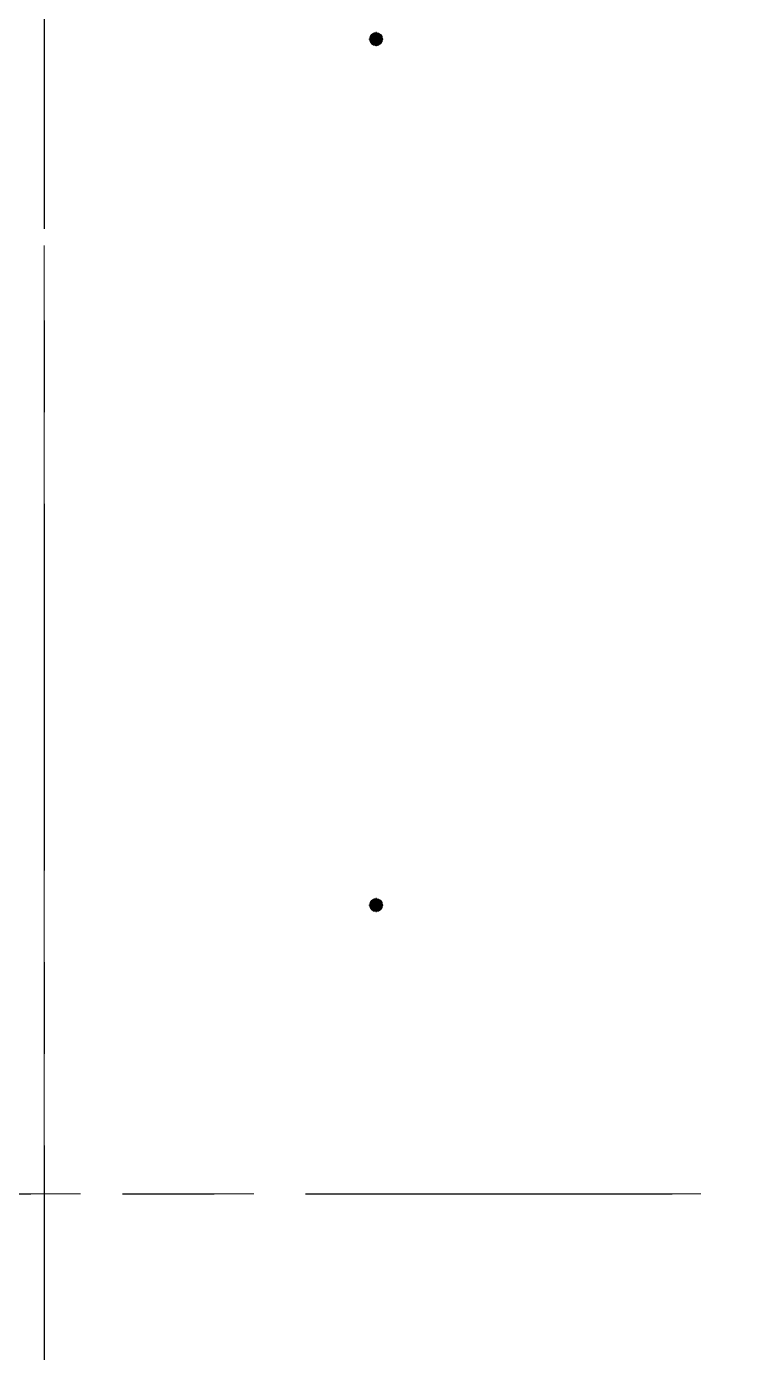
# Model space of a CAD drawing. Header units: millimetres. Extents: x -4000 to 187956, y -58990 to 162485.
# Drawn here: x 60438 to 62930, y 64900 to 69494 of the extents above; entities that cross this region are included whole.
import ezdxf

# ---------------------------------------------------------------- set-up
doc = ezdxf.new("R2010")
doc.units = ezdxf.units.MM
for name, pattern in [('Dash 1_16_', [317.5, 158.75, -158.75]), ('Grid Line', [2222.5, 1270, -317.5, 317.5, -317.5]), ('Grid Line 12_5mm', [2150, 1250, -300, 300, -300])]:
    doc.linetypes.add(name, pattern=pattern)
for name, color, linetype, lineweight in [('F-SPRN', 3, 'Continuous', 9), ('P-PIPE', 3, 'Continuous', 9), ('P-PIPE-CNTR', 3, 'Continuous', 9), ('S-GRID', 1, 'Continuous', 30)]:
    doc.layers.add(name, color=color, linetype=linetype, lineweight=lineweight)

# ---------------------------------------------------------------- blocks, each defined once
blk = doc.blocks.new('CMF2_NHAXUONG_A_rvt-1-0_000')
at = {"layer": 'S-GRID', "linetype": 'Grid Line 12_5mm', "lineweight": 9}
for p, q in [((60500, 161185.2), (60500, -16487.4)), ((-824.3, 65450), (183641.1, 65450))]:
    blk.add_line(p, q, dxfattribs=at)
blk = doc.blocks.new('Sprinkler_Up - DN20-V583-0_000')
at = {"layer": 'F-SPRN', "transparency": 33554534}
for points in [[(13.5, 0), (22.2, 0), (18, 13.1), (6.9, 21.2), (-6.9, 21.2), (-18, 13.1), (-22.2, 0), (-3.9, 0.7), (-2.3, 4), (-1.3, 4), (-0.6, 4), (0.6, 4), (1.5, 4), (1.7, 2.9), (4.6, 0)], [(0, -21.2), (6.9, -21.2), (18, -13.1), (22.2, 0), (3.9, -0.7), (1.7, -2.9), (1.2, -3.5), (0.6, -4), (-0.6, -4), (-1.2, -3.5), (-1.7, -2.9), (-4.6, 0), (-22.2, 0), (-18, -13.1), (-6.9, -21.2)], [(0, -16.7), (4.3, -16.1), (11.8, -11.8), (16.1, -4.3), (16.1, 4.3), (11.8, 11.8), (8.3, 14.4), (0, 16.7), (-4.3, 16.1), (-11.8, 11.8), (-16.1, 4), (-16.1, -4.3), (-11.8, -11.8), (-8.3, -14.4)], [(0, -15.6), (7.8, -13.5), (13.5, -7.8), (15.1, -4), (15.1, 4), (13.5, 7.8), (7.8, 13.5), (0, 15.6), (-7.8, 13.5), (-11, 11), (-15.1, 4), (-15.1, -4), (-11, -11), (-7.8, -13.5)], [(-10.9, -5.5), (-10.9, 5.4), (-14.5, 5.4), (-14.5, -5.5)], [(-7.7, -5.5), (-7.7, 5.4), (-10.9, 5.4), (-10.9, -5.5)], [(0, -5.5), (0, 5.4), (-7.7, 5.4), (-7.7, -5.5)], [(-5.7, 0), (5.7, 0), (2.9, 4.9), (-3.4, 4)], [(-2.9, -4.9), (2.9, -4.9), (5.7, 0), (-5.7, 0)], [(-4.6, 0), (4.6, 0), (-0.7, 4)], [(0, -4.6), (4.6, 0), (-4.6, 0)], [(0, -2.6), (1.3, 0), (-1.8, 0)], [(-1.3, 0), (1.8, 0), (0, 2.6)], [(7.7, -5.5), (7.7, 5.4), (0, 5.4), (0, -5.5)], [(10.9, -5.5), (10.9, 5.4), (7.7, 5.4), (7.7, -5.5)], [(14.5, -5.5), (14.5, 5.4), (10.9, 5.4), (10.9, -5.5)]]:
    blk.add_hatch(color=1, dxfattribs=at).paths.add_polyline_path(points)
at = {"layer": 'F-SPRN', "color": 1}
for p, q in [((-11.5, 5.4), (-14.5, 5.4)), ((-14.5, 5.4), (-11.3, 5.4)), ((-14.5, 5.4), (-14.5, 4)), ((-14.5, 3.3), (-14.5, 0)), ((-11.5, 5.4), (-11.5, 4)), ((-10.9, 1.9), (-10.9, 3.6)), ((-10.8, 5.4), (-8, 5.4)), ((-8.1, 5.4), (-10.8, 5.4)), ((-8.1, 5.4), (-8.1, 4)), ((-8.1, 2.5), (-8.1, 0.7)), ((-7.7, 4), (-7.7, 2.7)), ((-7.7, 4), (-7.7, 2.7)), ((-7.7, 2.1), (-7.7, 0.5)), ((-7.7, 2.1), (-7.7, 0.5)), ((-6.7, 5.4), (-4.7, 5.4)), ((-5.8, 3.8), (-5.8, 2.2)), ((-2.1, 0), (-2.1, 0)), ((-2.1, 0), (-2.1, -0.1)), ((-1.8, 1), (-1.9, 0.9)), ((-1.7, 1.1), (-1.8, 1.1)), ((-1.8, 1.1), (-1.8, 1)), ((-1.6, 1.3), (-1.7, 1.2)), ((-1.7, 1.2), (-1.7, 1.1)), ((-1.5, 1.4), (-1.6, 1.3)), ((-1.6, 1.3), (-1.6, 1.3)), ((-1.3, 1.6), (-1.4, 1.6)), ((-1.2, 1.7), (-1.3, 1.6)), ((-1.2, 1.7), (-1.2, 1.7)), ((-0.8, 1.9), (-0.9, 1.9)), ((-0.5, 2), (-0.6, 2)), ((-0.6, 2), (-0.6, 2)), ((0, 2.1), (-0.1, 2.1)), ((0.1, 2.1), (0, 2.1)), ((0.2, 2.1), (0.1, 2.1)), ((1.9, 0.9), (1.8, 1)), ((1.9, 0.8), (1.9, 0.9)), ((1.9, 0.7), (1.9, 0.8)), ((2, 0.7), (1.9, 0.7)), ((2, 0.6), (2, 0.7)), ((2, 0.5), (2, 0.6)), ((2, 0.4), (2, 0.5)), ((2.1, 0.3), (2, 0.4)), ((2.1, 0.2), (2.1, 0.3)), ((2.1, 0.1), (2.1, 0.2)), ((2.1, 0.2), (2.1, 0.2)), ((2.1, 0), (2.1, 0.1)), ((2.1, 0), (2.1, 0)), ((4.7, 5.4), (6.5, 5.4)), ((7.7, 5.4), (10.8, 5.4)), ((7.7, 5.2), (7.7, 2.7)), ((7.7, 5.2), (7.7, 2.7)), ((7.7, 2.3), (7.7, 0.5)), ((7.7, 2.3), (7.7, 0.5)), ((10.8, 5.4), (8.1, 5.4)), ((8.1, 5.4), (8.1, 4)), ((8.1, 2.5), (8.1, 0.4)), ((10.9, 5.4), (14.5, 5.4)), ((10.9, 3.6), (10.9, 0.2)), ((14.5, 5.4), (11.5, 5.4)), ((11.5, 5.4), (11.5, 4)), ((11.5, 3), (11.5, 0.2)), ((14.5, 5.4), (14.5, 4)), ((14.5, 3.7), (14.5, -5.5)), ((-14.5, -1.3), (-14.5, -3.7)), ((-11.1, -5.5), (-14.5, -5.5)), ((-14.5, -5.5), (-11.5, -5.5)), ((-10.9, -2.6), (-10.9, -1.3)), ((-10.8, -5.5), (-8.1, -5.5)), ((-7.8, -5.5), (-10.8, -5.5)), ((-8.1, -4.2), (-8.1, -5.5)), ((-7.7, -2.7), (-7.7, -4)), ((-7.7, -2.7), (-7.7, -4)), ((-7, -5.5), (-5.8, -5.5)), ((-4.8, -5.5), (-7, -5.5)), ((-5.8, -2.3), (-5.8, -3.8)), ((-2.1, -0.1), (-2.1, -0.2)), ((0, -2.1), (0.1, -2.1)), ((7, -5.5), (4.8, -5.5)), ((5.8, -2.2), (5.8, -3.8)), ((5.8, -5.5), (7, -5.5)), ((7.7, -0.5), (7.7, -2.3)), ((7.7, -0.5), (7.7, -2.3)), ((7.7, -2.7), (7.7, -5.4)), ((7.7, -2.7), (7.7, -5.4)), ((10.8, -5.5), (7.7, -5.5)), ((8.1, -0.4), (8.1, -2.5)), ((8.1, -2.8), (8.1, -5.5)), ((8.1, -5.5), (10.8, -5.5)), ((10.9, -0.2), (10.9, -3.6)), ((14.5, -5.5), (10.9, -5.5)), ((11.5, -0.2), (11.5, -3)), ((11.5, -4), (11.5, -5.5)), ((11.5, -5.5), (14.5, -5.5))]:
    blk.add_line(p, q, dxfattribs=at)
at = {"layer": 'F-SPRN', "color": 1, "flags": 128}
for points in [[(-2, 0.5), (-2, 0.5), (-2, 0.4), (-2.1, 0.3)], [(-2.1, 0.3), (-2.1, 0.2), (-2.1, 0.1), (-2.1, 0)], [(-1.9, 0.8), (-2, 0.7), (-2, 0.6), (-2, 0.5)], [(-1.9, 0.9), (-1.9, 0.8), (-1.9, 0.8)], [(-1.4, 1.6), (-1.4, 1.5), (-1.5, 1.5), (-1.5, 1.4)], [(-1, 1.8), (-1.1, 1.8), (-1.2, 1.7)], [(-0.9, 1.9), (-0.9, 1.9), (-1, 1.8)], [(-0.6, 2), (-0.7, 2), (-0.8, 1.9)], [(-0.3, 2.1), (-0.4, 2), (-0.5, 2)], [(-0.1, 2.1), (-0.1, 2.1), (-0.2, 2.1), (-0.3, 2.1)], [(0.4, 2), (0.3, 2.1), (0.2, 2.1)], [(0.6, 2), (0.5, 2), (0.4, 2), (0.4, 2)], [(0.9, 1.9), (0.8, 1.9), (0.8, 1.9), (0.7, 2), (0.6, 2)], [(1.8, 1), (1.8, 1), (1.8, 1.1), (1.7, 1.2), (1.7, 1.2), (1.6, 1.3), (1.6, 1.4), (1.5, 1.4), (1.4, 1.5), (1.4, 1.5), (1.3, 1.6), (1.3, 1.7), (1.2, 1.7), (1.1, 1.7), (1.1, 1.8), (1, 1.8), (0.9, 1.9)], [(-2.1, -0.2), (-2.1, -0.2), (-2.1, -0.3)], [(-2.1, -0.3), (-2, -0.4), (-2, -0.5), (-2, -0.6), (-2, -0.7), (-1.9, -0.7), (-1.9, -0.8), (-1.9, -0.9), (-1.8, -1), (-1.8, -1), (-1.8, -1.1), (-1.7, -1.2), (-1.7, -1.2), (-1.6, -1.3), (-1.6, -1.4), (-1.5, -1.4), (-1.4, -1.5), (-1.4, -1.5), (-1.3, -1.6), (-1.3, -1.7), (-1.2, -1.7), (-1.1, -1.7), (-1.1, -1.8), (-1, -1.8), (-0.9, -1.9), (-0.8, -1.9), (-0.8, -1.9), (-0.7, -2), (-0.6, -2), (-0.5, -2), (-0.4, -2), (-0.4, -2), (-0.3, -2.1), (-0.2, -2.1), (-0.1, -2.1), (0, -2.1)], [(0.1, -2.1), (0.1, -2.1), (0.2, -2.1), (0.3, -2.1), (0.4, -2), (0.5, -2), (0.6, -2), (0.6, -2), (0.7, -2), (0.8, -1.9), (0.9, -1.9), (0.9, -1.9), (1, -1.8), (1.1, -1.8), (1.2, -1.7), (1.2, -1.7), (1.3, -1.6), (1.4, -1.6), (1.4, -1.5), (1.5, -1.5), (1.5, -1.4), (1.6, -1.3), (1.6, -1.3), (1.7, -1.2), (1.7, -1.1), (1.8, -1.1), (1.8, -1), (1.9, -0.9), (1.9, -0.8), (1.9, -0.8), (2, -0.7), (2, -0.6), (2, -0.5), (2, -0.5), (2, -0.4), (2.1, -0.3), (2.1, -0.2), (2.1, -0.1), (2.1, 0)]]:
    blk.add_lwpolyline(points, dxfattribs=at)
at = {"layer": 'F-SPRN', "color": 1}
for radius, start, end in [(22.2, 360, 180), (21.9, 165.6773, 179.2615), (21.9, 144.7698, 164.8151), (21.9, 126.6942, 143.2701), (16.7, 167.6802, 180), (16.7, 167.6802, 180), (16.7, 165, 166.2392), (16.7, 165, 166.2392), (16.7, 155.3879, 164.9693), (16.7, 155.3879, 164.9693), (15.6, 166.4265, 180), (15.6, 166.4265, 180), (15.6, 150.9409, 165), (15.6, 159.6139, 165.2993), (15.6, 165, 165.2993), (16.7, 136.7213, 149.931), (16.7, 136.7213, 149.931), (15.6, 150.9409, 156.3845), (15.6, 138.4214, 150), (15.6, 138.4214, 150), (21.9, 108.2621, 125.7507), (16.7, 121.4181, 130.5751), (16.7, 121.4181, 130.5751), (15.6, 120.5262, 133.2078), (15.6, 120.5262, 133.2078), (16.7, 106.5995, 120), (16.7, 106.5995, 120), (15.6, 114.4363, 119.9813), (15.6, 114.4363, 119.9813), (21.9, 99.348, 107.901), (4.63, 155.7832, 180), (4.63, 155.7832, 180), (16.7, 96.4143, 105), (16.7, 96.4143, 105), (5.71, 120, 131.9743), (4.63, 109.0192, 138.2703), (4.63, 109.0192, 138.2703), (21.9, 90.145, 98.8503), (15.6, 95.5762, 100.6843), (15.6, 95.5762, 100.6843), (2.56, 109.0192, 168.8278), (2.56, 109.0192, 168.8278), (2.04, 109.0192, 180), (4.63, 90, 102.999), (4.63, 77.001, 102.999), (16.7, 83.0684, 90), (16.7, 83.0684, 90), (4.63, 77.001, 90), (3.81, 57.0577, 90), (2.56, 14.5599, 90), (2.56, 14.5599, 90), (2.04, 10.4703, 90), (21.9, 72.5583, 89.4624), (15.6, 75.573, 80.5892), (15.6, 75.573, 80.5892), (4.63, 17.9592, 54.3832), (4.63, 17.9592, 54.3832), (3.81, 16.1605, 43.8358), (5.71, 48.0257, 60), (15.6, 67.5614, 74.5481), (15.6, 67.5614, 74.5481), (16.7, 60, 75), (16.7, 60, 75), (15.6, 60.0187, 65.5637), (15.6, 60.0187, 65.5637), (21.9, 54.2493, 71.7379), (15.6, 46.7922, 60), (15.6, 46.7922, 60), (16.7, 49.4249, 58.5819), (16.7, 49.4249, 58.5819), (15.6, 30, 41.5786), (15.6, 30, 41.5786), (16.7, 30, 43.2787), (16.7, 30, 43.2787), (21.9, 36.7299, 53.3058), (15.6, 23.6155, 29.5646), (15.6, 15, 29.5646), (15.6, 15, 20.3861), (15.6, 14.7007, 15), (15.6, 14.7007, 15), (16.7, 15, 24.6121), (16.7, 15, 24.6121), (15.6, 360, 13.6618), (15.6, 0, 13.6618), (16.7, 13.7608, 15), (16.7, 13.7608, 15), (16.7, 360, 12.3198), (16.7, 0, 12.3198), (21.9, 15.1849, 35.2302), (21.9, 0.7385, 14.3227), (22.2, 180, 360), (21.9, 180.7385, 194.3227), (21.9, 195.1849, 215.2302), (21.9, 216.7299, 233.3058), (16.7, 180, 192.3198), (16.7, 180, 192.3198), (16.7, 195.0307, 204.6121), (16.7, 195.0307, 204.6121), (15.6, 181.9082, 193.6618), (15.6, 181.9082, 193.6618), (15.6, 197.3339, 209.5646), (15.6, 197.3339, 209.5646), (16.7, 210.069, 223.2787), (16.7, 210.069, 223.2787), (15.6, 212.5472, 221.5786), (15.6, 212.5472, 221.5786), (21.9, 234.2493, 251.7379), (16.7, 229.4249, 238.5819), (16.7, 229.4249, 238.5819), (15.6, 233.795, 240), (15.6, 233.795, 240), (16.7, 240, 255), (16.7, 240, 255), (15.6, 240.0187, 254.5481), (15.6, 240.0187, 254.5481), (21.9, 252.5583, 269.4624), (4.63, 197.9592, 0), (4.63, 197.9592, 270), (15.6, 255, 267.64), (15.6, 255, 267.64), (3.81, 196.1605, 270), (2.56, 191.1677, 0), (2.56, 191.1677, 360), (2.04, 190.4703, 0), (16.7, 263.0684, 270), (16.7, 263.0684, 270), (4.63, 270, 360), (3.81, 270, 360), (21.9, 270.145, 278.8503), (15.6, 275.5762, 280.6843), (15.6, 275.5762, 280.6843), (16.7, 276.4143, 285), (16.7, 276.4143, 285), (21.9, 279.348, 287.901), (16.7, 286.5995, 300), (16.7, 286.5995, 300), (15.6, 294.4363, 299.9813), (15.6, 294.4363, 299.9813), (21.9, 288.2621, 305.7507), (15.6, 300, 313.2078), (15.6, 300, 313.2078), (16.7, 301.4181, 310.5751), (16.7, 301.4181, 310.5751), (15.6, 318.4214, 330), (15.6, 318.4214, 330), (16.7, 316.7213, 330), (16.7, 316.7213, 330), (21.9, 306.6942, 323.2701), (15.6, 330.4354, 345), (15.6, 330.4354, 336.3845), (15.6, 339.6139, 345), (15.6, 346.3382, 360), (15.6, 346.3382, 360), (16.7, 335.3879, 345), (16.7, 335.3879, 345), (16.7, 347.6802, 360), (16.7, 347.6802, 360), (21.9, 324.7698, 344.8151), (21.9, 345.6773, 359.2615)]:
    blk.add_arc((0, 0), radius, start, end, dxfattribs=at)
blk = doc.blocks.new('Sprinkler_Up - DN20-V584-0_000')
at = {"layer": 'F-SPRN', "transparency": 33554534}
for points in [[(-13.5, 0), (-3.9, 0.7), (-1.7, 2.9), (-1.2, 3.5), (-0.6, 4), (0.6, 4), (1.2, 3.5), (1.7, 2.9), (4.6, 0), (22.2, 0), (18, 13.1), (6.9, 21.2), (-6.9, 21.2), (-18, 13.1), (-22.2, 0)], [(0, -21.2), (6.9, -21.2), (18, -13.1), (22.2, 0), (3.9, -0.7), (1.7, -2.9), (1.2, -3.5), (0.6, -4), (-0.6, -4), (-1.2, -3.5), (-1.7, -2.9), (-4.6, 0), (-22.2, 0), (-18, -13.1), (-6.9, -21.2)], [(0, -16.7), (4.3, -16.1), (11.8, -11.8), (16.1, -4.3), (16.1, 4.3), (11.8, 11.8), (8.3, 14.4), (0, 16.7), (-4.3, 16.1), (-11.8, 11.8), (-16.1, 4.3), (-16.1, -4.3), (-11.8, -11.8), (-8.3, -14.4)], [(0, -15.6), (7.8, -13.5), (13.5, -7.8), (15.1, -4), (15.1, 4), (13.5, 7.8), (7.8, 13.5), (0, 15.6), (-7.8, 13.5), (-11, 11), (-15.1, 4), (-15.1, -4), (-11, -11), (-7.8, -13.5)], [(-10.9, -5.5), (-10.9, 5.4), (-14.5, 5.4), (-14.5, -5.5)], [(-7.7, -5.5), (-7.7, 5.4), (-10.9, 5.4), (-10.9, -5.5)], [(0, -5.5), (0, 5.4), (-7.7, 5.4), (-7.7, -5.5)], [(0, 0), (5.7, 0), (2.9, 4.9), (-2.9, 4.9), (-5.7, 0)], [(2.9, -4.9), (5.7, 0), (-5.7, 0), (-2.9, -4.9)], [(0, 0), (4.6, 0), (0, 4.6), (-4.6, 0)], [(0, -4.6), (4.6, 0), (-4.6, 0)], [(0, -2.6), (1.3, 0), (-1.8, 0)], [(-1.3, 0), (1.8, 0), (0, 2.6)], [(7.7, -5.5), (7.7, 5.4), (0, 5.4), (0, -5.5)], [(10.9, -5.5), (10.9, 5.4), (7.7, 5.4), (7.7, -5.5)], [(14.5, -5.5), (14.5, 5.4), (10.9, 5.4), (10.9, -5.5)]]:
    blk.add_hatch(color=1, dxfattribs=at).paths.add_polyline_path(points)
at = {"layer": 'F-SPRN', "color": 1}
for p, q in [((-11.5, 5.4), (-14.5, 5.4)), ((-14.5, 5.4), (-11.3, 5.4)), ((-14.5, 5.4), (-14.5, 3.7)), ((-14.5, 3.3), (-14.5, 0)), ((-11.5, 5.4), (-11.5, 4)), ((-10.9, 1.9), (-10.9, 3.6)), ((-10.8, 5.4), (-8, 5.4)), ((-8.1, 5.4), (-10.8, 5.4)), ((-8.1, 5.4), (-8.1, 2.8)), ((-8.1, 2.5), (-8.1, 0.7)), ((-7.7, 4.8), (-7.7, 2.7)), ((-7.7, 4.8), (-7.7, 2.7)), ((-7.7, 2.1), (-7.7, 0.5)), ((-7.7, 2.1), (-7.7, 0.5)), ((-6.7, 5.4), (-4.7, 5.4)), ((-5.8, 3.8), (-5.8, 2.2)), ((-2.1, 0.1), (-2.1, 0)), ((-2.1, 0), (-2.1, 0)), ((-2.1, 0), (-2.1, -0.1)), ((-1.9, 0.8), (-1.9, 0.8)), ((0, 2.1), (-0.1, 2.1)), ((-0.1, 2.1), (-0.1, 2.1)), ((0.4, 2), (0.3, 2.1)), ((1.8, 1.1), (1.7, 1.2)), ((1.8, 1), (1.8, 1.1)), ((1.9, 0.9), (1.8, 1)), ((1.8, 1), (1.8, 1)), ((1.9, 0.8), (1.9, 0.9)), ((1.9, 0.7), (1.9, 0.8)), ((2.1, 0), (2.1, 0.1)), ((2.1, 0), (2.1, 0)), ((4.7, 5.4), (6.5, 5.4)), ((7.7, 5.4), (10.8, 5.4)), ((7.7, 5.2), (7.7, 2.7)), ((7.7, 5.2), (7.7, 2.7)), ((7.7, 2.3), (7.7, 0.5)), ((7.7, 2.3), (7.7, 0.5)), ((10.8, 5.4), (8.1, 5.4)), ((8.1, 5.4), (8.1, 2.8)), ((8.1, 2.5), (8.1, 0.4)), ((10.9, 5.4), (14.5, 5.4)), ((10.9, 3.6), (10.9, 0.2)), ((14.5, 5.4), (11.5, 5.4)), ((11.5, 5.4), (11.5, 4)), ((11.5, 3), (11.5, 0.2)), ((14.5, 5.4), (14.5, -5.5)), ((-14.5, -1.3), (-14.5, -3.7)), ((-11.1, -5.5), (-14.5, -5.5)), ((-14.5, -5.5), (-11.5, -5.5)), ((-10.9, -2.6), (-10.9, -1.3)), ((-10.8, -5.5), (-8.1, -5.5)), ((-7.8, -5.5), (-10.8, -5.5)), ((-8.1, -4.2), (-8.1, -5.5)), ((-7.7, -2.7), (-7.7, -4)), ((-7.7, -2.7), (-7.7, -4)), ((-7, -5.5), (-5.8, -5.5)), ((-4.8, -5.5), (-7, -5.5)), ((-5.8, -2.3), (-5.8, -3.8)), ((-2.1, -0.1), (-2.1, -0.2)), ((0, -2.1), (0.1, -2.1)), ((7, -5.5), (4.8, -5.5)), ((5.8, -2.2), (5.8, -3.8)), ((5.8, -5.5), (7, -5.5)), ((7.7, -0.5), (7.7, -2.3)), ((7.7, -0.5), (7.7, -2.3)), ((7.7, -2.7), (7.7, -5.4)), ((7.7, -2.7), (7.7, -5.4)), ((10.8, -5.5), (7.7, -5.5)), ((8.1, -0.4), (8.1, -2.5)), ((8.1, -2.8), (8.1, -5.5)), ((8.1, -5.5), (10.8, -5.5)), ((10.9, -0.2), (10.9, -3.6)), ((14.5, -5.5), (10.9, -5.5)), ((11.5, -0.2), (11.5, -3)), ((11.5, -4), (11.5, -5.5)), ((11.5, -5.5), (14.5, -5.5))]:
    blk.add_line(p, q, dxfattribs=at)
at = {"layer": 'F-SPRN', "color": 1, "flags": 128}
for points in [[(-1.9, 0.8), (-2, 0.7), (-2, 0.6), (-2, 0.5), (-2, 0.5), (-2, 0.4), (-2.1, 0.3), (-2.1, 0.2), (-2.1, 0.1)], [(-1.7, 1.1), (-1.8, 1.1), (-1.8, 1), (-1.9, 0.9), (-1.9, 0.8)], [(-1.6, 1.3), (-1.6, 1.3), (-1.7, 1.2), (-1.7, 1.1)], [(-1.4, 1.6), (-1.4, 1.5), (-1.5, 1.5), (-1.5, 1.4), (-1.6, 1.3)], [(-0.6, 2), (-0.7, 2), (-0.8, 1.9), (-0.9, 1.9), (-0.9, 1.9), (-1, 1.8), (-1.1, 1.8), (-1.2, 1.7), (-1.2, 1.7), (-1.3, 1.6), (-1.4, 1.6)], [(-0.5, 2), (-0.6, 2), (-0.6, 2)], [(-0.1, 2.1), (-0.2, 2.1), (-0.3, 2.1), (-0.4, 2), (-0.5, 2)], [(0.3, 2.1), (0.2, 2.1), (0.1, 2.1), (0, 2.1)], [(0.7, 2), (0.6, 2), (0.5, 2), (0.4, 2), (0.4, 2)], [(0.8, 1.9), (0.8, 1.9), (0.7, 2)], [(1.6, 1.3), (1.6, 1.4), (1.5, 1.4), (1.4, 1.5), (1.4, 1.5), (1.3, 1.6), (1.3, 1.7), (1.2, 1.7), (1.1, 1.7), (1.1, 1.8), (1, 1.8), (0.9, 1.9), (0.8, 1.9)], [(1.7, 1.2), (1.7, 1.2), (1.6, 1.3)], [(2.1, 0.1), (2.1, 0.2), (2.1, 0.2), (2.1, 0.3), (2, 0.4), (2, 0.5), (2, 0.6), (2, 0.7), (1.9, 0.7)], [(-2.1, -0.2), (-2.1, -0.2), (-2.1, -0.3)], [(-2.1, -0.3), (-2, -0.4), (-2, -0.5), (-2, -0.6), (-2, -0.7), (-1.9, -0.7), (-1.9, -0.8), (-1.9, -0.9), (-1.8, -1), (-1.8, -1), (-1.8, -1.1), (-1.7, -1.2), (-1.7, -1.2), (-1.6, -1.3), (-1.6, -1.4), (-1.5, -1.4), (-1.4, -1.5), (-1.4, -1.5), (-1.3, -1.6), (-1.3, -1.7), (-1.2, -1.7), (-1.1, -1.7), (-1.1, -1.8), (-1, -1.8), (-0.9, -1.9), (-0.8, -1.9), (-0.8, -1.9), (-0.7, -2), (-0.6, -2), (-0.5, -2), (-0.4, -2), (-0.4, -2), (-0.3, -2.1), (-0.2, -2.1), (-0.1, -2.1), (0, -2.1)], [(0.1, -2.1), (0.1, -2.1), (0.2, -2.1), (0.3, -2.1), (0.4, -2), (0.5, -2), (0.6, -2), (0.6, -2), (0.7, -2), (0.8, -1.9), (0.9, -1.9), (0.9, -1.9), (1, -1.8), (1.1, -1.8), (1.2, -1.7), (1.2, -1.7), (1.3, -1.6), (1.4, -1.6), (1.4, -1.5), (1.5, -1.5), (1.5, -1.4), (1.6, -1.3), (1.6, -1.3), (1.7, -1.2), (1.7, -1.1), (1.8, -1.1), (1.8, -1), (1.9, -0.9), (1.9, -0.8), (1.9, -0.8), (2, -0.7), (2, -0.6), (2, -0.5), (2, -0.5), (2, -0.4), (2.1, -0.3), (2.1, -0.2), (2.1, -0.1), (2.1, 0)]]:
    blk.add_lwpolyline(points, dxfattribs=at)
at = {"layer": 'F-SPRN', "color": 1}
for radius, start, end in [(22.2, 360, 180), (21.9, 165.6773, 179.2615), (21.9, 144.7698, 164.8151), (21.9, 126.6942, 143.2701), (16.7, 167.6802, 180), (16.7, 167.6802, 180), (16.7, 155.3879, 164.9693), (16.7, 155.3879, 164.9693), (15.6, 166.4265, 180), (15.6, 166.4265, 180), (15.6, 150.9409, 165), (15.6, 159.6139, 165), (16.7, 136.7213, 149.931), (16.7, 136.7213, 149.931), (15.6, 150.9409, 156.3845), (15.6, 138.4214, 150), (15.6, 138.4214, 150), (21.9, 108.2621, 125.7507), (16.7, 121.4181, 130.5751), (16.7, 121.4181, 130.5751), (15.6, 120.5262, 133.2078), (15.6, 120.5262, 133.2078), (16.7, 106.5995, 120), (16.7, 106.5995, 120), (15.6, 114.4363, 119.9813), (15.6, 114.4363, 119.9813), (21.9, 99.348, 107.901), (4.63, 155.7832, 180), (4.63, 155.7832, 180), (16.7, 96.4143, 105), (16.7, 96.4143, 105), (4.63, 109.0192, 138.2703), (4.63, 109.0192, 138.2703), (21.9, 90.145, 98.8503), (15.6, 95.5762, 100.6843), (15.6, 95.5762, 100.6843), (2.56, 109.0192, 168.8278), (2.56, 109.0192, 168.8278), (2.04, 109.0192, 180), (16.7, 83.0684, 90), (16.7, 83.0684, 90), (4.63, 17.9592, 90), (4.63, 17.9592, 90), (3.81, 57.0577, 90), (2.56, 14.5599, 90), (2.56, 14.5599, 90), (2.04, 10.4703, 90), (21.9, 72.5583, 89.4624), (15.6, 75.573, 80.5892), (15.6, 75.573, 80.5892), (3.81, 16.1605, 43.8358), (15.6, 67.5614, 74.5481), (15.6, 67.5614, 74.5481), (16.7, 60, 75), (16.7, 60, 75), (15.6, 60.0187, 65.5637), (15.6, 60.0187, 65.5637), (21.9, 54.2493, 71.7379), (15.6, 46.7922, 60), (15.6, 46.7922, 60), (16.7, 49.4249, 58.5819), (16.7, 49.4249, 58.5819), (15.6, 30, 41.5786), (15.6, 30, 41.5786), (16.7, 30, 43.2787), (16.7, 30, 43.2787), (21.9, 36.7299, 53.3058), (15.6, 23.6155, 29.5646), (15.6, 15, 29.5646), (15.6, 15, 20.3861), (16.7, 15, 24.6121), (16.7, 15, 24.6121), (15.6, 360, 13.6618), (15.6, 0, 13.6618), (16.7, 360, 12.3198), (16.7, 0, 12.3198), (21.9, 15.1849, 35.2302), (21.9, 0.7385, 14.3227), (22.2, 180, 360), (21.9, 180.7385, 194.3227), (21.9, 195.1849, 215.2302), (21.9, 216.7299, 233.3058), (16.7, 180, 192.3198), (16.7, 180, 192.3198), (16.7, 195.0307, 204.6121), (16.7, 195.0307, 204.6121), (15.6, 181.9082, 193.6618), (15.6, 181.9082, 193.6618), (15.6, 197.3339, 209.5646), (15.6, 197.3339, 209.5646), (16.7, 210.069, 223.2787), (16.7, 210.069, 223.2787), (15.6, 212.5472, 221.5786), (15.6, 212.5472, 221.5786), (21.9, 234.2493, 251.7379), (16.7, 229.4249, 238.5819), (16.7, 229.4249, 238.5819), (15.6, 233.795, 240), (15.6, 233.795, 240), (16.7, 240, 255), (16.7, 240, 255), (15.6, 240.0187, 254.5481), (15.6, 240.0187, 254.5481), (21.9, 252.5583, 269.4624), (4.63, 197.9592, 0), (4.63, 197.9592, 270), (15.6, 255, 267.64), (15.6, 255, 267.64), (3.81, 196.1605, 360), (2.56, 191.1677, 0), (2.56, 191.1677, 360), (2.04, 190.4703, 0), (16.7, 263.0684, 270), (16.7, 263.0684, 270), (4.63, 270, 360), (21.9, 270.145, 278.8503), (15.6, 275.5762, 280.6843), (15.6, 275.5762, 280.6843), (16.7, 276.4143, 285), (16.7, 276.4143, 285), (21.9, 279.348, 287.901), (16.7, 286.5995, 300), (16.7, 286.5995, 300), (15.6, 294.4363, 299.9813), (15.6, 294.4363, 299.9813), (21.9, 288.2621, 305.7507), (15.6, 300, 313.2078), (15.6, 300, 313.2078), (16.7, 301.4181, 310.5751), (16.7, 301.4181, 310.5751), (15.6, 318.4214, 330), (15.6, 318.4214, 330), (16.7, 316.7213, 330), (16.7, 316.7213, 330), (21.9, 306.6942, 323.2701), (15.6, 330.4354, 345), (15.6, 330.4354, 336.3845), (15.6, 339.6139, 345), (15.6, 346.3382, 360), (15.6, 346.3382, 360), (16.7, 335.3879, 345), (16.7, 335.3879, 345), (16.7, 347.6802, 360), (16.7, 347.6802, 360), (21.9, 324.7698, 344.8151), (21.9, 345.6773, 359.2615)]:
    blk.add_arc((0, 0), radius, start, end, dxfattribs=at)
blk = doc.blocks.new('Steel_Transition_Threaded_HoaPhat - Standard-V861-0_000')
at = {"layer": 'P-PIPE', "lineweight": 13, "transparency": 33554534}
h = blk.add_hatch(color=1, dxfattribs=at)
h.paths.add_polyline_path([(49550, 66427.6), (49555.8, 66428.4), (49561.3, 66430.6), (49565.9, 66434.2), (49569.5, 66438.8), (49571.7, 66444.3), (49572, 66454), (49571.7, 66455.9), (49569.5, 66461.3), (49565.9, 66466), (49561.3, 66469.6), (49555.8, 66471.8), (49550, 66472.6), (49544.2, 66471.8), (49538.8, 66469.6), (49534.1, 66466), (49530.5, 66461.3), (49528, 66454), (49527.5, 66450.1), (49528.3, 66444.3), (49530.5, 66438.8), (49534.1, 66434.2), (49538.8, 66430.6), (49544.2, 66428.4)])
h.paths.add_polyline_path([(49550, 66430), (49544.8, 66430.7), (49540, 66432.7), (49535.8, 66435.9), (49532.6, 66440), (49530.6, 66444.9), (49530.4, 66454), (49530.6, 66455.3), (49532.6, 66460.1), (49535.8, 66464.3), (49540, 66467.5), (49544.8, 66469.5), (49550, 66470.2), (49555.2, 66469.5), (49560.1, 66467.5), (49564.2, 66464.3), (49567.4, 66460.1), (49569.6, 66454), (49570.1, 66450.1), (49569.4, 66444.9), (49567.4, 66440), (49564.2, 66435.9), (49560.1, 66432.7), (49555.2, 66430.7)])
for points in [[(49529.9, 66450.1), (49533.6, 66450.1), (49535.8, 66458.3), (49541.8, 66464.3), (49550, 66466.5), (49558.2, 66464.3), (49564.2, 66458.3), (49566.4, 66450.1), (49570.1, 66450.1), (49569.4, 66455.3), (49567.4, 66460.1), (49564.2, 66464.3), (49560.1, 66467.5), (49555.2, 66469.5), (49550, 66470.2), (49544.8, 66469.5), (49540, 66467.5), (49535.8, 66464.3), (49532.6, 66460.1), (49530.4, 66454)], [(49550, 66430), (49555.2, 66430.7), (49560.1, 66432.7), (49564.2, 66435.9), (49567.4, 66440), (49569.4, 66444.9), (49570.1, 66450.1), (49566.4, 66450.1), (49564.2, 66441.9), (49558.2, 66435.9), (49550, 66433.7), (49541.8, 66435.9), (49535.8, 66441.9), (49533.6, 66450.1), (49529.9, 66450.1), (49530.6, 66444.9), (49532.6, 66440), (49535.8, 66435.9), (49540, 66432.7), (49544.8, 66430.7)], [(49550, 66431.6), (49554.8, 66432.2), (49559.3, 66434.1), (49563.1, 66437), (49566, 66440.8), (49567.9, 66445.3), (49568, 66454), (49567.9, 66454.9), (49566, 66459.3), (49563.1, 66463.2), (49559.3, 66466.1), (49554.8, 66468), (49550, 66468.6), (49545.2, 66468), (49540.8, 66466.1), (49536.9, 66463.2), (49534, 66459.3), (49532, 66454), (49531.5, 66450.1), (49532.1, 66445.3), (49534, 66440.8), (49536.9, 66437), (49540.8, 66434.1), (49545.2, 66432.2)]]:
    blk.add_hatch(color=1, dxfattribs=at).paths.add_polyline_path(points)
at = {"layer": 'P-PIPE', "color": 20, "lineweight": 13}
for radius, start, end in [(22.5, 0, 180), (22.5, 0, 180), (20.1, 100.9975, 105), (20.1, 90.5246, 98.5089), (20.1, 75.0607, 87.9279), (20.1, 54.9957, 75), (22.5, 180, 0), (22.5, 180, 0), (20.1, 168.5883, 180), (20.1, 180, 193.9501), (20.1, 150, 162.7449), (20.1, 197.2551, 210), (18.5, 167.6014, 180), (18.5, 167.6014, 180), (18.5, 180, 193.4061), (18.5, 180, 193.4061), (18.5, 165, 167.6014), (18.5, 165, 167.6014), (18.5, 157.6232, 165), (18.5, 157.6232, 165), (18.5, 195, 202.3768), (18.5, 195, 202.3768), (20.1, 128.8856, 148.1553), (20.1, 211.8447, 231.1144), (16.4, 180.8106, 191.4533), (16.4, 168.5467, 175.1607), (18.5, 136.4297, 150), (18.5, 136.4297, 150), (18.5, 210, 223.5703), (18.5, 210, 223.5703), (16.4, 165, 166.0137), (16.4, 158.0319, 163.506), (16.4, 141.9681, 150), (16.4, 210.6635, 218.0319), (18.5, 123.4976, 133.2041), (18.5, 123.4976, 133.2041), (18.5, 226.7959, 236.5024), (18.5, 226.7959, 236.5024), (20.1, 109.6859, 125.0043), (20.1, 234.9957, 255), (16.4, 230.4733, 236.6389), (16.4, 121.0738, 126.4537), (18.5, 106.819, 120), (18.5, 106.819, 120), (18.5, 240, 255), (18.5, 240, 255), (16.4, 113.4045, 120), (16.4, 240, 246.5955), (16.4, 246.9681, 255), (16.4, 107.4657, 111.9681), (20.1, 255.0607, 267.9279), (18.5, 91.4353, 103.2046), (18.5, 91.4353, 103.2046), (16.4, 96.2132, 104.6042), (18.5, 258.0986, 270), (18.5, 258.0986, 270), (16.4, 264.1652, 268.506), (18.5, 78.0986, 90), (18.5, 78.0986, 90), (20.1, 270.5246, 278.5089), (18.5, 271.4353, 283.2046), (18.5, 271.4353, 283.2046), (16.4, 276.4537, 283.9063), (20.1, 280.9975, 285), (16.4, 66.9681, 75), (18.5, 60, 75), (18.5, 60, 75), (16.4, 287.4657, 291.9681), (18.5, 286.819, 300), (18.5, 286.819, 300), (16.4, 293.4045, 300), (20.1, 289.6859, 305.0043), (18.5, 46.7959, 56.5024), (18.5, 46.7959, 56.5024), (18.5, 303.4976, 313.2041), (18.5, 303.4976, 313.2041), (20.1, 31.8447, 51.1144), (20.1, 308.8856, 328.1553), (16.4, 30, 38.0319), (18.5, 30, 43.5703), (18.5, 30, 43.5703), (18.5, 316.4297, 330), (18.5, 316.4297, 330), (16.4, 338.0319, 342.8691), (16.4, 13.9863, 15), (16.4, 0, 8.0319), (16.4, 351.9681, 0), (18.5, 15, 22.3768), (18.5, 15, 22.3768), (18.5, 337.6232, 345), (18.5, 337.6232, 345), (20.1, 17.2551, 30), (20.1, 330, 342.7449), (18.5, 12.3986, 15), (18.5, 12.3986, 15), (18.5, 346.5939, 0), (18.5, 346.5939, 0), (18.5, 0, 12.3986), (18.5, 0, 12.3986), (20.1, 346.0499, 0), (20.1, 0, 11.4117)]:
    blk.add_arc((49550, 66450.1), radius, start, end, dxfattribs=at)
blk = doc.blocks.new('Steel_Transition_Threaded_HoaPhat - Standard-V858-0_000')
at = {"layer": 'P-PIPE', "lineweight": 13, "transparency": 33554534}
h = blk.add_hatch(color=1, dxfattribs=at)
h.paths.add_polyline_path([(49550, 126427.6), (49555.8, 126428.4), (49561.3, 126430.6), (49565.9, 126434.2), (49569.5, 126438.8), (49571.7, 126444.3), (49572.5, 126450.1), (49571.7, 126455.9), (49569.5, 126461.3), (49565.9, 126466), (49561.3, 126469.6), (49555.8, 126471.8), (49550, 126472.6), (49544.2, 126471.8), (49538.8, 126469.6), (49534.1, 126466), (49530.5, 126461.3), (49528.3, 126455.9), (49527.5, 126450.1), (49528.3, 126444.3), (49530.5, 126438.8), (49534.1, 126434.2), (49538.8, 126430.6), (49544.2, 126428.4)])
h.paths.add_polyline_path([(49550, 126430), (49544.8, 126430.7), (49540, 126432.7), (49535.8, 126435.9), (49532.6, 126440), (49530.6, 126444.9), (49529.9, 126450.1), (49530.6, 126455.3), (49532.6, 126460.1), (49535.8, 126464.3), (49540, 126467.5), (49544.8, 126469.5), (49550, 126470.2), (49555.2, 126469.5), (49560.1, 126467.5), (49564.2, 126464.3), (49567.4, 126460.1), (49569.4, 126455.3), (49570.1, 126450.1), (49569.4, 126444.9), (49567.4, 126440), (49564.2, 126435.9), (49560.1, 126432.7), (49555.2, 126430.7)])
for points in [[(49529.9, 126450.1), (49533.6, 126450.1), (49535.8, 126458.3), (49541.8, 126464.3), (49550, 126466.5), (49558.2, 126464.3), (49564.2, 126458.3), (49566.4, 126450.1), (49570.1, 126450.1), (49569.4, 126455.3), (49567.4, 126460.1), (49564.2, 126464.3), (49560.1, 126467.5), (49555.2, 126469.5), (49550, 126470.2), (49544.8, 126469.5), (49540, 126467.5), (49535.8, 126464.3), (49532.6, 126460.1), (49530.6, 126455.3)], [(49550, 126431.6), (49554.8, 126432.2), (49559.3, 126434.1), (49563.1, 126437), (49566, 126440.8), (49567.9, 126445.3), (49568.5, 126450.1), (49567.9, 126454.9), (49566, 126459.3), (49563.1, 126463.2), (49559.3, 126466.1), (49554.8, 126468), (49550, 126468.6), (49545.2, 126468), (49540.8, 126466.1), (49536.9, 126463.2), (49534, 126459.3), (49532.1, 126454.9), (49531.5, 126450.1), (49532.1, 126445.3), (49534, 126440.8), (49536.9, 126437), (49540.8, 126434.1), (49545.2, 126432.2)], [(49550, 126430), (49555.2, 126430.7), (49560.1, 126432.7), (49564.2, 126435.9), (49567.4, 126440), (49569.4, 126444.9), (49570.1, 126450.1), (49566.4, 126450.1), (49564.2, 126441.9), (49558.2, 126435.9), (49550, 126433.7), (49541.8, 126435.9), (49535.8, 126441.9), (49533.6, 126450.1), (49529.9, 126450.1), (49530.6, 126444.9), (49532.6, 126440), (49535.8, 126435.9), (49540, 126432.7), (49544.8, 126430.7)]]:
    blk.add_hatch(color=1, dxfattribs=at).paths.add_polyline_path(points)
at = {"layer": 'P-PIPE', "color": 20, "lineweight": 13}
for radius, start, end in [(22.5, 0, 180), (22.5, 0, 180), (20.1, 128.8856, 148.1553), (18.5, 136.4297, 150), (18.5, 136.4297, 150), (18.5, 123.4976, 133.2041), (18.5, 123.4976, 133.2041), (20.1, 109.6859, 125.0043), (16.4, 121.0738, 126.4537), (18.5, 106.819, 120), (18.5, 106.819, 120), (16.4, 113.4045, 120), (16.4, 107.4657, 111.9681), (20.1, 100.9975, 105), (18.5, 91.4353, 103.2046), (18.5, 91.4353, 103.2046), (16.4, 96.2132, 104.6042), (20.1, 90.5246, 98.5089), (18.5, 78.0986, 90), (18.5, 78.0986, 90), (20.1, 75.0607, 87.9279), (16.4, 66.9681, 75), (18.5, 60, 75), (18.5, 60, 75), (20.1, 54.9957, 75), (18.5, 46.7959, 56.5024), (18.5, 46.7959, 56.5024), (20.1, 31.8447, 51.1144), (18.5, 30, 43.5703), (18.5, 30, 43.5703), (22.5, 180, 0), (22.5, 180, 0), (20.1, 166.0499, 180), (20.1, 180, 193.9501), (20.1, 150, 162.7449), (20.1, 197.2551, 210), (18.5, 166.5939, 180), (18.5, 166.5939, 180), (18.5, 180, 193.4061), (18.5, 180, 193.4061), (18.5, 157.6232, 165), (18.5, 157.6232, 165), (18.5, 195, 202.3768), (18.5, 195, 202.3768), (20.1, 211.8447, 231.1144), (16.4, 180.8106, 191.4533), (16.4, 168.5467, 175.1607), (18.5, 210, 223.5703), (18.5, 210, 223.5703), (16.4, 158.0319, 163.506), (16.4, 141.9681, 150), (16.4, 210.6635, 218.0319), (18.5, 226.7959, 236.5024), (18.5, 226.7959, 236.5024), (20.1, 234.9957, 255), (16.4, 230.4733, 236.6389), (18.5, 240, 255), (18.5, 240, 255), (16.4, 240, 246.5955), (16.4, 246.9681, 255), (20.1, 255.0607, 267.9279), (18.5, 258.0986, 270), (18.5, 258.0986, 270), (16.4, 264.1652, 268.506), (20.1, 270.5246, 278.5089), (18.5, 271.4353, 283.2046), (18.5, 271.4353, 283.2046), (16.4, 276.4537, 283.9063), (20.1, 280.9975, 285), (16.4, 287.4657, 291.9681), (18.5, 286.819, 300), (18.5, 286.819, 300), (16.4, 293.4045, 300), (20.1, 289.6859, 305.0043), (18.5, 303.4976, 313.2041), (18.5, 303.4976, 313.2041), (20.1, 308.8856, 328.1553), (16.4, 30, 38.0319), (18.5, 316.4297, 330), (18.5, 316.4297, 330), (16.4, 338.0319, 342.8691), (16.4, 0, 8.0319), (16.4, 351.9681, 0), (18.5, 15, 22.3768), (18.5, 15, 22.3768), (18.5, 337.6232, 345), (18.5, 337.6232, 345), (20.1, 17.2551, 30), (20.1, 330, 342.7449), (18.5, 0, 13.4061), (18.5, 0, 13.4061), (18.5, 346.5939, 0), (18.5, 346.5939, 0), (20.1, 0, 13.9501), (20.1, 346.0499, 0)]:
    blk.add_arc((49550, 126450.1), radius, start, end, dxfattribs=at)

msp = doc.modelspace()

# ---------------------------------------------------------------- block references
at = {"lineweight": 5}
msp.add_blockref('CMF2_NHAXUONG_A_rvt-1-0_000', (0, 0), dxfattribs=at)

# ---------------------------------------------------------------- next in the draw order: hatches: boundary and pattern name
at = {"layer": 'P-PIPE', "transparency": 33554534}
for points in [[(61641.7, 69435.6), (61642.8, 69437.6), (61641.7, 69441.7), (61642.8, 69445.9), (61645.8, 69449), (61657.2, 69454.3), (61658.4, 69458.4), (61657.2, 69462.6), (61655.9, 69464.3), (61650, 69466.8), (61641.7, 69464.6), (61635.5, 69458.4), (61633.3, 69450.1), (61635.5, 69441.7), (61638.2, 69438.3)], [(61650, 69433.4), (61658.4, 69435.6), (61661.8, 69438.3), (61666.1, 69445.8), (61666.1, 69454.4), (61661.8, 69461.9), (61658.4, 69464.6), (61650, 69466.8), (61645.7, 69466.2), (61638.2, 69461.9), (61633.9, 69454.4), (61633.9, 69445.8), (61638.2, 69438.3), (61641.7, 69435.6)], [(61641.7, 66435.6), (61642.8, 66437.6), (61641.7, 66441.7), (61642.8, 66445.9), (61645.8, 66449), (61657.2, 66454.3), (61658.4, 66458.4), (61657.2, 66462.6), (61655.9, 66464.3), (61650, 66466.8), (61641.7, 66464.6), (61635.5, 66458.4), (61633.3, 66450.1), (61635.5, 66441.7), (61638.2, 66438.3)], [(61650, 66433.4), (61658.4, 66435.6), (61661.8, 66438.3), (61666.1, 66445.8), (61666.1, 66454.4), (61661.8, 66461.9), (61658.4, 66464.6), (61650, 66466.8), (61645.7, 66466.2), (61638.2, 66461.9), (61633.9, 66454), (61633.9, 66445.8), (61638.2, 66438.3), (61641.7, 66435.6)]]:
    msp.add_hatch(color=1, dxfattribs=at).paths.add_polyline_path(points)

# ---------------------------------------------------------------- next in the draw order: linework, layer by layer
at = {"layer": 'P-PIPE', "color": 1}
for centre, radius, start, end in [((61650, 69450.1), 16.7, 157.579, 164.2722), ((61650, 69450.1), 16.7, 140.6908, 147.6969), ((61650, 69458.4), 8.35, 69.0027, 79.2369), ((61650, 69458.4), 8.35, 46.6998, 60.5692), ((61650, 69458.4), 8.35, 20.1285, 29.0413), ((61650, 69458.4), 8.35, 8.0385, 17.9918), ((61650, 69450.1), 16.7, 46.0317, 51.8726), ((61650, 69450.1), 16.7, 32.3031, 45.2846), ((61650, 69450.1), 16.7, 25.0364, 31.0974), ((61650, 69450.1), 16.7, 16.9375, 22.421), ((61650, 69450.1), 16.7, 170.1108, 177.203), ((61650, 69450.1), 16.7, 182.797, 189.8892), ((61650, 69450.1), 16.7, 190.2154, 195.2487), ((61650, 69450.1), 16.7, 231.8726, 237.203), ((61650, 69441.7), 8.35, 172.0327, 181.5407), ((61650, 69441.7), 8.35, 199.9004, 209.0413), ((61650, 69441.7), 8.35, 131.0366, 150), ((61650, 69450.1), 16.7, 246.8976, 251.0986), ((61650, 69441.7), 8.35, 226.6998, 240.5692), ((61650, 69441.7), 8.35, 115.6806, 125.5287), ((61650, 69450.1), 16.7, 254.7154, 259.6727), ((61650, 69441.7), 8.35, 100.6842, 114.0387), ((61650, 69441.7), 8.35, 249.0027, 259.2369), ((61650, 69441.7), 8.35, 90, 100.6842), ((61650, 69450.1), 16.7, 266.0042, 273.5288), ((61650, 69458.4), 8.35, 270, 280.6842), ((61650, 69450.1), 16.7, 284.6882, 289.3082), ((61650, 69458.4), 8.35, 316.3183, 330), ((61650, 69450.1), 16.7, 308.1274, 313.9683), ((61650, 69450.1), 16.7, 314.7154, 320.6908), ((61650, 69450.1), 16.7, 328.9026, 336.686), ((61650, 69450.1), 16.7, 4.3093, 9.8892), ((61650, 69450.1), 16.7, 350.1108, 355.6907), ((61650, 66450.1), 16.7, 170.1108, 177.203), ((61650, 66450.1), 16.7, 182.797, 189.8892), ((61650, 66450.1), 16.7, 190.2154, 195.2487), ((61650, 66450.1), 16.7, 157.579, 163.5812), ((61650, 66450.1), 16.7, 140.6908, 147.6969), ((61650, 66450.1), 16.7, 231.8726, 237.203), ((61650, 66441.7), 8.35, 172.0327, 181.5407), ((61650, 66441.7), 8.35, 199.9004, 209.0413), ((61650, 66441.7), 8.35, 131.0366, 150), ((61650, 66450.1), 16.7, 246.8976, 251.0986), ((61650, 66441.7), 8.35, 226.6998, 240.5692), ((61650, 66441.7), 8.35, 115.6806, 125.5287), ((61650, 66450.1), 16.7, 254.7154, 259.6727), ((61650, 66441.7), 8.35, 100.6842, 114.0387), ((61650, 66441.7), 8.35, 249.0027, 259.2369), ((61650, 66441.7), 8.35, 90, 100.6842), ((61650, 66450.1), 16.7, 266.0042, 273.5288), ((61650, 66458.4), 8.35, 270, 280.6842), ((61650, 66458.4), 8.35, 69.0027, 79.2369), ((61650, 66458.4), 8.35, 46.6998, 60.5692), ((61650, 66450.1), 16.7, 284.6882, 289.3082), ((61650, 66458.4), 8.35, 316.3183, 330), ((61650, 66458.4), 8.35, 20.1285, 29.0413), ((61650, 66458.4), 8.35, 8.0385, 17.9918), ((61650, 66450.1), 16.7, 46.0317, 51.8726), ((61650, 66450.1), 16.7, 308.1274, 313.9683), ((61650, 66450.1), 16.7, 32.3031, 45.2846), ((61650, 66450.1), 16.7, 314.7154, 320.6908), ((61650, 66450.1), 16.7, 25.0364, 31.0974), ((61650, 66450.1), 16.7, 328.9026, 336.686), ((61650, 66450.1), 16.7, 16.9375, 22.421), ((61650, 66450.1), 16.7, 4.3093, 9.8892), ((61650, 66450.1), 16.7, 350.1108, 355.6907)]:
    msp.add_arc(centre, radius, start, end, dxfattribs=at)
at = {"layer": 'P-PIPE-CNTR', "color": 1, "linetype": 'Dash 1_16_'}
for p, q in [((61650, 69472.6), (61650, 69475.1)), ((61650, 69471.2), (61650, 69472.6)), ((61650, 69468.6), (61650, 69470.2)), ((61650, 69466.8), (61650, 69468.6)), ((61650, 69463.6), (61650, 69465.2)), ((61650, 69459.8), (61650, 69462.6)), ((61650, 69455.5), (61650, 69459.1)), ((61625, 69450.1), (61627.5, 69450.1)), ((61627.8, 69450.1), (61631.5, 69450.1)), ((61636.5, 69450.1), (61642.3, 69450.1)), ((61645.4, 69450.1), (61647.6, 69450.1)), ((61648.7, 69450.1), (61650, 69450.1)), ((61650, 69452.6), (61650, 69454.3)), ((61650, 69450.1), (61650, 69452.1)), ((61650, 69448), (61650, 69450.1)), ((61650, 69450.1), (61651.3, 69450.1)), ((61650, 69445.9), (61650, 69447.5)), ((61650, 69441.1), (61650, 69444.6)), ((61650, 69438.1), (61650, 69440.4)), ((61650, 69435), (61650, 69436.5)), ((61650, 69431.6), (61650, 69433.4)), ((61650, 69430), (61650, 69431.6)), ((61650, 69427.6), (61650, 69428.9)), ((61650, 69425.1), (61650, 69427.6)), ((61651.8, 69450.1), (61654.6, 69450.1)), ((61655.7, 69450.1), (61663.5, 69450.1)), ((61666.4, 69450.1), (61667.9, 69450.1)), ((61668.5, 69450.1), (61672.2, 69450.1)), ((61672.5, 69450.1), (61675, 69450.1)), ((61650, 66472.6), (61650, 66475.1)), ((61650, 66471.2), (61650, 66472.6)), ((61650, 66468.6), (61650, 66470.2)), ((61625, 66450.1), (61627.5, 66450.1)), ((61627.8, 66450.1), (61631.5, 66450.1)), ((61636.5, 66450.1), (61642.3, 66450.1)), ((61645.4, 66450.1), (61647.6, 66450.1)), ((61648.7, 66450.1), (61650, 66450.1)), ((61650, 66466.8), (61650, 66468.6)), ((61650, 66463.6), (61650, 66465.2)), ((61650, 66459.8), (61650, 66462.6)), ((61650, 66455.5), (61650, 66459.1)), ((61650, 66452.6), (61650, 66454)), ((61650, 66450.1), (61650, 66452.1)), ((61650, 66448), (61650, 66450.1)), ((61650, 66450.1), (61651.3, 66450.1)), ((61650, 66445.9), (61650, 66447.5)), ((61650, 66441.1), (61650, 66444.6)), ((61650, 66438.1), (61650, 66440.4)), ((61650, 66435), (61650, 66436.5)), ((61650, 66431.6), (61650, 66433.4)), ((61650, 66430), (61650, 66431.6)), ((61650, 66427.6), (61650, 66428.9)), ((61650, 66425.1), (61650, 66427.6)), ((61651.8, 66450.1), (61654.6, 66450.1)), ((61655.7, 66450.1), (61663.5, 66450.1)), ((61666.4, 66450.1), (61667.9, 66450.1)), ((61668.5, 66450.1), (61672.2, 66450.1)), ((61672.5, 66450.1), (61675, 66450.1))]:
    msp.add_line(p, q, dxfattribs=at)
at = {"layer": 'S-GRID', "linetype": 'Grid Line'}
for p, q in [((60500, 161185.2), (60500, -16487.4)), ((-824.3, 65450), (183641.1, 65450))]:
    msp.add_line(p, q, dxfattribs=at)

# ---------------------------------------------------------------- next in the draw order: block references
at = {"layer": 'F-SPRN', "color": 1}
for name, p in [('Sprinkler_Up - DN20-V584-0_000', (61650, 69450.1)), ('Sprinkler_Up - DN20-V583-0_000', (61650, 66450.1))]:
    msp.add_blockref(name, p, dxfattribs=at)
at = {"layer": 'P-PIPE', "color": 20, "lineweight": 13}
for name, p in [('Steel_Transition_Threaded_HoaPhat - Standard-V858-0_000', (12100, -57000)), ('Steel_Transition_Threaded_HoaPhat - Standard-V861-0_000', (12100, 0))]:
    msp.add_blockref(name, p, dxfattribs=at)

doc.saveas('drawing.dxf')
